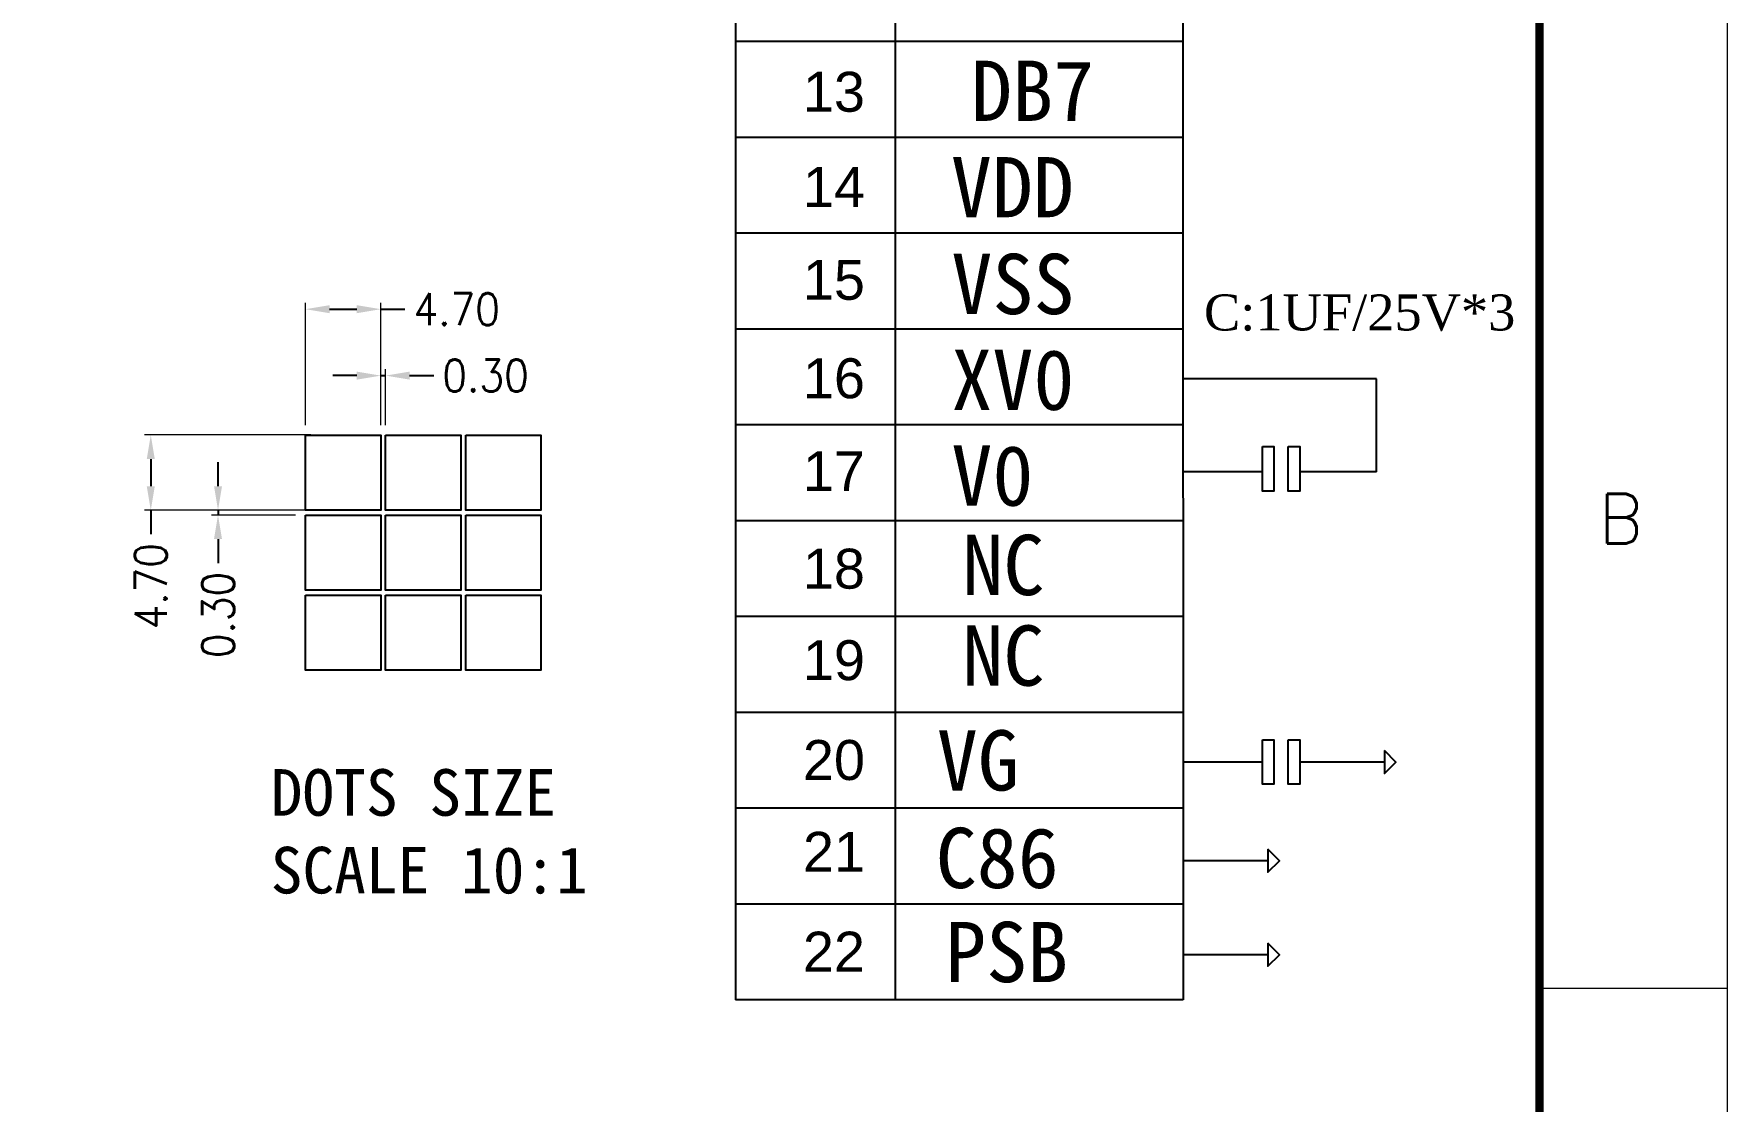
# Model space of a CAD drawing. Header units: millimetres. Extents: x 2909 to 3301, y 744 to 1021.
# Drawn here: x 3195.3 to 3301, y 810.8 to 877.4 of the extents above; entities that cross this region are included whole.
import ezdxf

# ---------------------------------------------------------------- set-up
doc = ezdxf.new("R2010")
doc.units = ezdxf.units.MM
doc.layers.add('D', color=4, linetype='Continuous')
doc.layers.add('DIM', color=170, linetype='Continuous')
doc.styles.add('2', font='')
doc.styles.add('ROMANS', font='romans.shx', dxfattribs={"width": 0.9})
doc.styles.get("Standard").update_dxf_attribs({"font": 'times.ttf'})
doc.styles.add('冼极', font='')
doc.styles.get('2').set_extended_font_data('SimSun')
doc.styles.get('冼极').set_extended_font_data('SimSun')
doc.dimstyles.new('ISO-25-1', dxfattribs={"dimtxt": 2, "dimasz": 1.5, "dimexe": 0.4, "dimexo": 0.625, "dimgap": 0.5, "dimtad": 0, "dimzin": 1, "dimdsep": 46, "dimtxsty": 'ROMANS', "dimcen": 2.5, "dimclrd": 4, "dimclre": 4, "dimclrt": 4, "dimadec": 0, "dimazin": 0, "dimtfac": 1, "dimtmove": 0, "dimatfit": 3, "dimfxl": 1, "dimlwe": 0, "dimarcsym": 0})

# ---------------------------------------------------------------- blocks, each defined once
blk = doc.blocks.new('*D51')
at = {"layer": 'D', "color": 0, "lineweight": 0}
for p, q in [((3212.24, 853), (3212.24, 860.64)), ((3216.94, 853), (3216.94, 860.64))]:
    blk.add_line(p, q, dxfattribs=at)
at = {"layer": 'D', "color": 0, "lineweight": -2}
for p, q in [((3213.74, 860.24), (3215.44, 860.24)), ((3216.94, 860.24), (3218.44, 860.24))]:
    blk.add_line(p, q, dxfattribs=at)
at = {"layer": 'D', "color": 0}
for points in [[(3213.74, 860.49), (3213.74, 859.99), (3212.24, 860.24)], [(3215.44, 860.49), (3215.44, 859.99), (3216.94, 860.24)]]:
    blk.add_solid(points, dxfattribs=at)
at = {"layer": 'Defpoints', "color": 0}
for p in [(3216.94, 860.24), (3212.24, 852.38), (3216.94, 852.38)]:
    blk.add_point(p, dxfattribs=at)
at = {"layer": 'D', "color": 0, "insert": (3221.68, 860.24), "char_height": 2, "attachment_point": 5, "style": 'ROMANS'}
blk.add_mtext('4.70', dxfattribs=at)
blk = doc.blocks.new('*D52')
at = {"layer": 'D', "color": 0, "lineweight": -2}
for p, q in [((3215.44, 856.09), (3213.94, 856.09)), ((3216.94, 856.09), (3217.24, 856.09)), ((3218.74, 856.09), (3220.24, 856.09))]:
    blk.add_line(p, q, dxfattribs=at)
at = {"layer": 'D', "color": 0, "lineweight": 0}
for p, q in [((3216.94, 853), (3216.94, 856.49)), ((3217.24, 853), (3217.24, 856.49))]:
    blk.add_line(p, q, dxfattribs=at)
at = {"layer": 'D', "color": 0}
for points in [[(3215.44, 856.34), (3215.44, 855.84), (3216.94, 856.09)], [(3218.74, 856.34), (3218.74, 855.84), (3217.24, 856.09)]]:
    blk.add_solid(points, dxfattribs=at)
at = {"layer": 'Defpoints', "color": 0}
for p in [(3217.24, 856.09), (3216.94, 852.38), (3217.24, 852.38)]:
    blk.add_point(p, dxfattribs=at)
at = {"layer": 'D', "color": 0, "insert": (3223.48, 856.09), "char_height": 2, "attachment_point": 5, "style": 'ROMANS'}
blk.add_mtext('0.30', dxfattribs=at)
blk = doc.blocks.new('*D53')
at = {"layer": 'D', "color": 0, "lineweight": 0}
for p, q in [((3212.57, 852.38), (3202.17, 852.38)), ((3212.57, 847.68), (3202.17, 847.68))]:
    blk.add_line(p, q, dxfattribs=at)
at = {"layer": 'D', "color": 0, "lineweight": -2}
for p, q in [((3202.57, 850.88), (3202.57, 849.18)), ((3202.57, 847.68), (3202.57, 846.18))]:
    blk.add_line(p, q, dxfattribs=at)
at = {"layer": 'D', "color": 0}
for points in [[(3202.32, 850.88), (3202.82, 850.88), (3202.57, 852.38)], [(3202.32, 849.18), (3202.82, 849.18), (3202.57, 847.68)]]:
    blk.add_solid(points, dxfattribs=at)
at = {"layer": 'Defpoints', "color": 0}
for p in [(3213.2, 852.38), (3202.57, 847.68), (3213.2, 847.68)]:
    blk.add_point(p, dxfattribs=at)
at = {"layer": 'D', "color": 0, "insert": (3202.57, 842.93), "char_height": 2, "attachment_point": 5, "rotation": 90, "style": 'ROMANS'}
blk.add_mtext('4.70', dxfattribs=at)
blk = doc.blocks.new('*D54')
at = {"layer": 'D', "color": 0, "lineweight": -2}
for p, q in [((3206.77, 849.18), (3206.77, 850.68)), ((3206.77, 847.68), (3206.77, 847.38)), ((3206.77, 845.88), (3206.77, 844.38))]:
    blk.add_line(p, q, dxfattribs=at)
at = {"layer": 'D', "color": 0, "lineweight": 0}
for p, q in [((3212.57, 847.68), (3206.37, 847.68)), ((3211.61, 847.38), (3206.37, 847.38))]:
    blk.add_line(p, q, dxfattribs=at)
at = {"layer": 'D', "color": 0}
for points in [[(3206.52, 849.18), (3207.02, 849.18), (3206.77, 847.68)], [(3206.52, 845.88), (3207.02, 845.88), (3206.77, 847.38)]]:
    blk.add_solid(points, dxfattribs=at)
at = {"layer": 'Defpoints', "color": 0}
for p in [(3206.77, 847.38), (3212.24, 847.38), (3213.2, 847.68)]:
    blk.add_point(p, dxfattribs=at)
at = {"layer": 'D', "color": 0, "insert": (3206.77, 841.13), "char_height": 2, "attachment_point": 5, "rotation": 90, "style": 'ROMANS'}
blk.add_mtext('0.30', dxfattribs=at)

msp = doc.modelspace()

# ---------------------------------------------------------------- linework, layer by layer
at = {"color": 5}
for p, q in [((3272.335, 855.897), (3267.048, 855.897)), ((3279.14, 855.897), (3272.335, 855.897)), ((3279.14, 850.078), (3279.14, 855.897)), ((3272.011, 850.078), (3267.05, 850.078)), ((3279.14, 850.078), (3274.333, 850.078)), ((3272.011, 831.948), (3267.048, 831.948)), ((3279.14, 831.948), (3274.333, 831.948)), ((3279.62, 831.948), (3274.333, 831.948)), ((3271.863, 825.783), (3267.056, 825.783)), ((3272.343, 825.783), (3267.056, 825.783)), ((3271.865, 819.905), (3267.058, 819.905)), ((3272.344, 819.905), (3267.058, 819.905))]:
    msp.add_line(p, q, dxfattribs=at)
at = {"ltscale": 6.286513}
for points in [[(3212.239, 852.377), (3216.939, 852.377), (3216.939, 847.677), (3212.239, 847.677)], [(3217.239, 852.377), (3221.939, 852.377), (3221.939, 847.677), (3217.239, 847.677)], [(3222.239, 852.377), (3226.939, 852.377), (3226.939, 847.677), (3222.239, 847.677)], [(3212.239, 847.377), (3216.939, 847.377), (3216.939, 842.677), (3212.239, 842.677)], [(3217.239, 847.377), (3221.939, 847.377), (3221.939, 842.677), (3217.239, 842.677)], [(3222.239, 847.377), (3226.939, 847.377), (3226.939, 842.677), (3222.239, 842.677)], [(3212.239, 842.377), (3216.939, 842.377), (3216.939, 837.677), (3212.239, 837.677)], [(3217.239, 842.377), (3221.939, 842.377), (3221.939, 837.677), (3217.239, 837.677)], [(3222.239, 842.377), (3226.939, 842.377), (3226.939, 837.677), (3222.239, 837.677)]]:
    msp.add_lwpolyline(points, close=True, dxfattribs=at)
at = {"color": 1}
for points in [[(3272.011, 851.666), (3272.722, 851.666), (3272.722, 848.875), (3272.011, 848.875)], [(3273.621, 851.666), (3274.333, 851.666), (3274.333, 848.875), (3273.621, 848.875)], [(3272.011, 833.343), (3272.722, 833.343), (3272.722, 830.553), (3272.011, 830.553)], [(3273.621, 833.343), (3274.333, 833.343), (3274.333, 830.553), (3273.621, 830.553)]]:
    msp.add_lwpolyline(points, close=True, dxfattribs=at)
at = {"color": 5}
for points in [[(3279.62, 832.665), (3279.62, 831.231), (3280.339, 831.948), (3279.62, 832.665)], [(3272.343, 826.501), (3272.343, 825.066), (3273.063, 825.783), (3272.343, 826.501)], [(3272.344, 820.622), (3272.344, 819.187), (3273.064, 819.905), (3272.344, 820.622)]]:
    msp.add_lwpolyline(points, close=True, dxfattribs=at)
at = {"layer": 'D', "color": 0, "linetype": 'ByBlock', "lineweight": 0}
for p, q in [((3301.031, 1021.389), (3301.031, 744.07)), ((3242.291, 829.061), (3267.058, 829.061)), ((3301.031, 817.789), (3289.304, 817.789)), ((3242.291, 817.087), (3267.058, 817.087))]:
    msp.add_line(p, q, dxfattribs=at)
at = {"layer": 'D', "color": 0, "linetype": 'ByBlock', "lineweight": 0, "const_width": 0.515}
msp.add_lwpolyline([(3289.304, 1012.621), (2918.709, 1012.621), (2918.709, 752.838), (3289.304, 752.838), (3289.304, 1012.621)], dxfattribs=at)
at = {"layer": 'DIM', "color": 0}
for p, q in [((3239.083, 954.792), (3239.083, 817.087)), ((3249.061, 954.792), (3249.061, 817.087)), ((3267.023, 954.792), (3267.058, 817.087)), ((3267.023, 876.959), (3239.083, 876.959)), ((3267.023, 870.971), (3239.083, 870.971)), ((3267.023, 864.984), (3239.083, 864.984)), ((3267.023, 864.984), (3239.083, 864.984)), ((3267.023, 858.997), (3239.083, 858.997)), ((3267.023, 853.01), (3239.083, 853.01)), ((3267.023, 847.023), (3239.083, 847.023)), ((3267.023, 841.036), (3239.083, 841.036)), ((3267.023, 835.048), (3239.083, 835.048)), ((3267.023, 829.061), (3239.083, 829.061)), ((3267.023, 829.061), (3239.083, 829.061)), ((3267.023, 823.074), (3239.083, 823.074)), ((3267.023, 817.087), (3239.083, 817.087))]:
    msp.add_line(p, q, dxfattribs=at)

# ---------------------------------------------------------------- texts
at = {"layer": 'D', "color": 0, "linetype": 'ByBlock', "lineweight": 0, "style": 'ROMANS'}
msp.add_text('B', height=3.086, dxfattribs=at).set_placement((3292.999, 845.608))
at = {"layer": 'D', "ltscale": 6.286513, "insert": (3268.354, 861.163), "char_height": 2.25, "width": 1.38827, "attachment_point": 1}
msp.add_mtext('C:1UF/25V*3', dxfattribs=at)
at = {"layer": 'D', "color": 0, "insert": (3210.062, 831.501), "char_height": 2.9119, "attachment_point": 1, "style": '2'}
msp.add_mtext_dynamic_manual_height_columns('DOTS SIZE\\PSCALE 10:1', width=10.91891, gutter_width=7.466, heights=[4.032], dxfattribs=at).dxf.set("width", 21.29187)
at = {"layer": 'DIM', "color": 0, "style": '冼极'}
for s, p in [('DB7', (3253.806, 872.004)), ('VDD', (3252.544, 865.979)), ('VSS', (3252.575, 859.934)), ('XV0', (3252.575, 853.947)), ('V0', (3252.575, 847.959)), ('NC', (3253.257, 842.377)), ('NC', (3253.258, 836.716)), ('VG', (3251.67, 830.167)), ('C86', (3251.596, 824.071)), ('PSB', (3252.184, 818.192))]:
    msp.add_text(s, height=3.7665, dxfattribs=at).set_placement(p)
at = {"layer": 'DIM', "color": 0, "char_height": 2.49465, "width": 5.82362, "attachment_point": 1}
for s, insert in [('{\\fArial|b0|i0|c0|p34;13}', (3243.303, 875.073)), ('{\\fArial|b0|i0|c0|p34;14}', (3243.303, 869.129)), ('{\\fArial|b0|i0|c0|p34;15}', (3243.303, 863.323)), ('{\\fArial|b0|i0|c0|p34;16}', (3243.303, 857.171)), ('{\\fArial|b0|i0|c0|p34;17}', (3243.303, 851.365)), ('{\\fArial|b0|i0|c0|p34;18}', (3243.303, 845.274)), ('{\\fArial|b0|i0|c0|p34;19}', (3243.303, 839.557)), ('{\\fArial|b0|i0|c0|p34;20}', (3243.303, 833.32)), ('{\\fArial|b0|i0|c0|p34;21}', (3243.303, 827.582)), ('{\\fArial|b0|i0|c0|p34;22}', (3243.303, 821.346))]:
    msp.add_mtext(s, dxfattribs=dict(at, insert=insert))

# ---------------------------------------------------------------- dimensions: what is measured, and where the dimension line sits
at = {"layer": 'D', "color": 0}
for base, p1, p2, picture, middle in [((3216.939, 860.244), (3212.239, 852.377), (3216.939, 852.377), '*D51', (3221.682, 860.244)), ((3217.239, 856.087), (3216.939, 852.377), (3217.239, 852.377), '*D52', (3223.482, 856.087))]:
    dim = msp.add_linear_dim(base=base, p1=p1, p2=p2, dimstyle='ISO-25-1', override={"dimclrd": 0, "dimclre": 0, "dimclrt": 0, "dimfxl": 1.25}, dxfattribs=at)
    dim.commit()
    dim.dimension.update_dxf_attribs({"geometry": picture, "text_midpoint": middle})
for base, p1, p2, picture, middle in [((3202.57, 847.677), (3213.198, 852.377), (3213.198, 847.677), '*D53', (3202.57, 842.934)), ((3206.766, 847.377), (3213.198, 847.677), (3212.239, 847.377), '*D54', (3206.766, 841.134))]:
    dim = msp.add_linear_dim(base=base, p1=p1, p2=p2, angle=90, dimstyle='ISO-25-1', override={"dimclrd": 0, "dimclre": 0, "dimclrt": 0, "dimfxl": 1.25}, dxfattribs=at)
    dim.commit()
    dim.dimension.update_dxf_attribs({"geometry": picture, "text_midpoint": middle})

doc.saveas('drawing.dxf')
